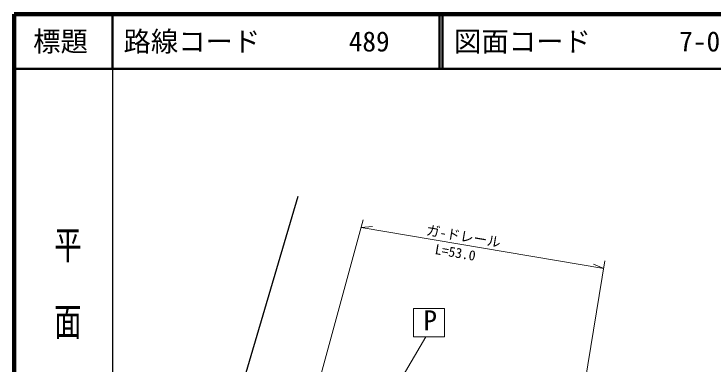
# Model space of a CAD drawing. Units: millimetres, scale not verified. Extents: x 40000 to 680000, y 20000 to 380000.
# Drawn here: x 40000 to 167874, y 315976 to 380000 of the extents above; entities that cross this region are included whole.
import ezdxf
from ezdxf.enums import TextEntityAlignment as Align

# ---------------------------------------------------------------- set-up
doc = ezdxf.new("R2010")
doc.units = ezdxf.units.MM
doc.header["$LTSCALE"] = 1000
for name, color, linetype, lineweight in [('M-BMK-SRVR', 3, 'Continuous', 25), ('M-STR-HTXT', 7, 'Continuous', 13), ('M-STR-STRC', 7, 'Continuous', 13), ('M-TTL', 2, 'Continuous', 140), ('M-TTL-BAND', 7, 'Continuous', 25), ('M-TTL-LINE', 7, 'Continuous', 50)]:
    doc.layers.add(name, color=color, linetype=linetype, lineweight=lineweight)
doc.layers.add('M-TTL-TXT', color=7, linetype='Continuous')
doc.styles.add('@ＭＳ ゴシック', font='')
doc.styles.add('ＭＳ ゴシック', font='')
doc.styles.add('ＭＳ 明朝', font='')
doc.styles.get('@ＭＳ ゴシック').set_extended_font_data('@MS Gothic')
doc.styles.get('ＭＳ ゴシック').set_extended_font_data('MS Gothic')
doc.styles.get('ＭＳ 明朝').set_extended_font_data('MS Mincho')

msp = doc.modelspace()

# ---------------------------------------------------------------- linework, layer by layer
at = {"layer": 'M-BMK-SRVR'}
msp.add_line((91872, 346717), (74200, 287154), dxfattribs=at)
at = {"layer": 'M-STR-HTXT'}
for p, q in [((103789, 342457), (89527, 290501)), ((103410, 341076), (105465, 341234)), ((103410, 341076), (147724, 333556)), ((147957, 334961), (138820, 279846)), ((147724, 333556), (145836, 334383))]:
    msp.add_line(p, q, dxfattribs=at)
at = {"layer": 'M-STR-STRC'}
for p, q in [((112980, 326300), (118623, 326300)), ((112980, 321083), (112980, 326300)), ((118623, 326300), (118623, 321083)), ((94515, 286335), (115262, 321083)), ((118623, 321083), (112980, 321083))]:
    msp.add_line(p, q, dxfattribs=at)
at = {"layer": 'M-TTL'}
for p, q in [((40000, 380000), (40000, 20000)), ((680000, 380000), (40000, 380000))]:
    msp.add_line(p, q, dxfattribs=at)
at = {"layer": 'M-TTL-BAND'}
msp.add_line((58000, 370000), (58000, 20000), dxfattribs=at)
at = {"layer": 'M-TTL-LINE'}
for p, q in [((58000, 380000), (58000, 370000)), ((117750, 380000), (117750, 370000)), ((118250, 380000), (118250, 370000)), ((40000, 370000), (680000, 370000))]:
    msp.add_line(p, q, dxfattribs=at)

# ---------------------------------------------------------------- texts
at = {"layer": 'M-STR-HTXT', "style": 'ＭＳ ゴシック'}
for s, p in [('ガ-ドレール', (115094, 339171)), ('L=53.0', (116692, 335687))]:
    msp.add_text(s, height=1833, rotation=350.369, dxfattribs=at).set_placement(p, align=Align.BOTTOM_LEFT)
at = {"layer": 'M-STR-STRC', "style": 'ＭＳ 明朝'}
msp.add_text('P', height=3666, dxfattribs=at).set_placement((114790, 321189), align=Align.BOTTOM_LEFT)
at = {"layer": 'M-TTL-BAND', "style": '@ＭＳ ゴシック', "width": 1.4}
msp.add_text('平  面  図', height=3666, rotation=270, dxfattribs=at).set_placement((49777, 306475), align=Align.MIDDLE_RIGHT)
at = {"layer": 'M-TTL-TXT', "style": 'ＭＳ ゴシック'}
msp.add_text('標題', height=3666, dxfattribs=at).set_placement((48500, 375000), align=Align.MIDDLE_CENTER)
for s, p in [('路線コード', (60000, 375000)), ('489', (101142, 375000)), ('図面コード', (120380, 375000)), ('7-0', (161521, 375000))]:
    msp.add_text(s, height=3666, dxfattribs=at).set_placement(p, align=Align.MIDDLE_LEFT)

doc.saveas('drawing.dxf')
